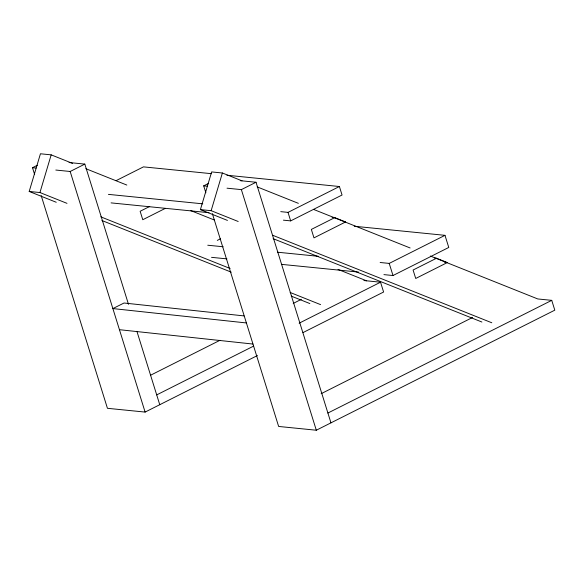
<?xml version="1.0" encoding="UTF-8"?>
<svg xmlns="http://www.w3.org/2000/svg" width="584" height="584" viewBox="0 0 584 584"><rect width="100%" height="100%" fill="white"/><g stroke="black" fill="none" stroke-linecap="round" stroke-linejoin="round"><path stroke-width="0.88" d="M56.246 202.268L29.2 191.464L40.442 153.774L51.18 154.855L72.518 163.374M29.2 191.464L39.938 192.545L51.18 154.855M227.453 220.416L200.4 209.612L211.642 171.922L222.38 172.995L242.046 180.85M200.4 209.612L211.138 210.685L222.38 172.995M34.66 174.653L32.5 167.703L37.383 165.25M55.816 170.046L70.168 171.484L84.819 164.104L128.495 304.322M116.172 180.609L143.467 166.871L211.496 173.689M149.723 206.451L140.145 211.277L142.773 219.723L165.272 208.393M205.867 192.793L203.699 185.851L208.583 183.391M227.023 188.187L241.374 189.625L256.026 182.252L330.96 422.852M217.292 240.396L220.445 238.812M280.765 211.649L288.022 212.379L339.399 186.515L342.049 195.019L290.671 220.883L283.415 220.161M334.756 217.635L311.345 229.417L313.98 237.871L345.582 221.957L334.756 217.635L332.092 217.365M150.774 375.132L219.964 340.304M293.219 303.424L301.359 299.329M380.147 262.501L389.221 263.406L444.986 235.337L448.767 247.455L392.995 275.531L383.929 274.619M156.702 394.894L253.566 346.129M299.147 323.186L380.542 282.203L383.6 292.022L303.016 332.588M436.504 258.238L413.092 270.02L415.72 278.473L447.322 262.559L436.504 258.238L434.708 258.055M41.157 195.501L107.441 408.304L145.109 412.078L257.434 355.532M321.163 393.689L472.558 317.47M327.909 413.034L551.741 300.351L554.8 310.162L316.309 430.226L278.641 426.451L212.35 213.62M226.921 175.237L339.399 186.515M69.058 162.527L84.819 164.104M240.258 180.668L256.026 182.252M32.5 167.703L36.084 168.068M203.699 185.851L207.291 186.208M108.42 194.37L202.757 203.831M343.808 221.781L345.582 221.957M354.254 226.242L444.986 235.337M111.07 202.882L209.036 212.7M444.643 262.289L447.322 262.559M207.758 245.222L223.183 246.762M277.626 252.222L318.455 256.318M211.539 257.34L226.957 258.887M281.4 264.348L358.518 272.078M363.883 280.539L380.542 282.203M551.741 300.351L537.769 298.95L430.313 256.033M244.032 315.915L124.034 303.008L112.873 308.578L246.404 322.952M119.443 329.69L252.974 344.056M257.172 186.887L298.358 203.334M313.484 209.379L410.114 247.966M211.138 210.685L238.192 221.489M272.852 235.33L491.786 322.769M273.1 238.644L481.895 322.025M85.885 168.71L126.816 185.055M190.851 210.634L214.292 219.993M337.997 269.399L366.562 280.809M39.938 192.545L66.992 203.349M100.798 216.846L230.132 268.501M290.153 292.467L320.579 304.622M101.893 220.496L231.227 272.151M291.248 296.117L309.841 303.549M389.221 263.406L392.995 275.531M288.022 212.379L290.671 220.883M241.374 189.625L316.309 430.226M136.904 331.318L159.76 404.705M70.168 171.484L145.109 412.078"/></g></svg>
